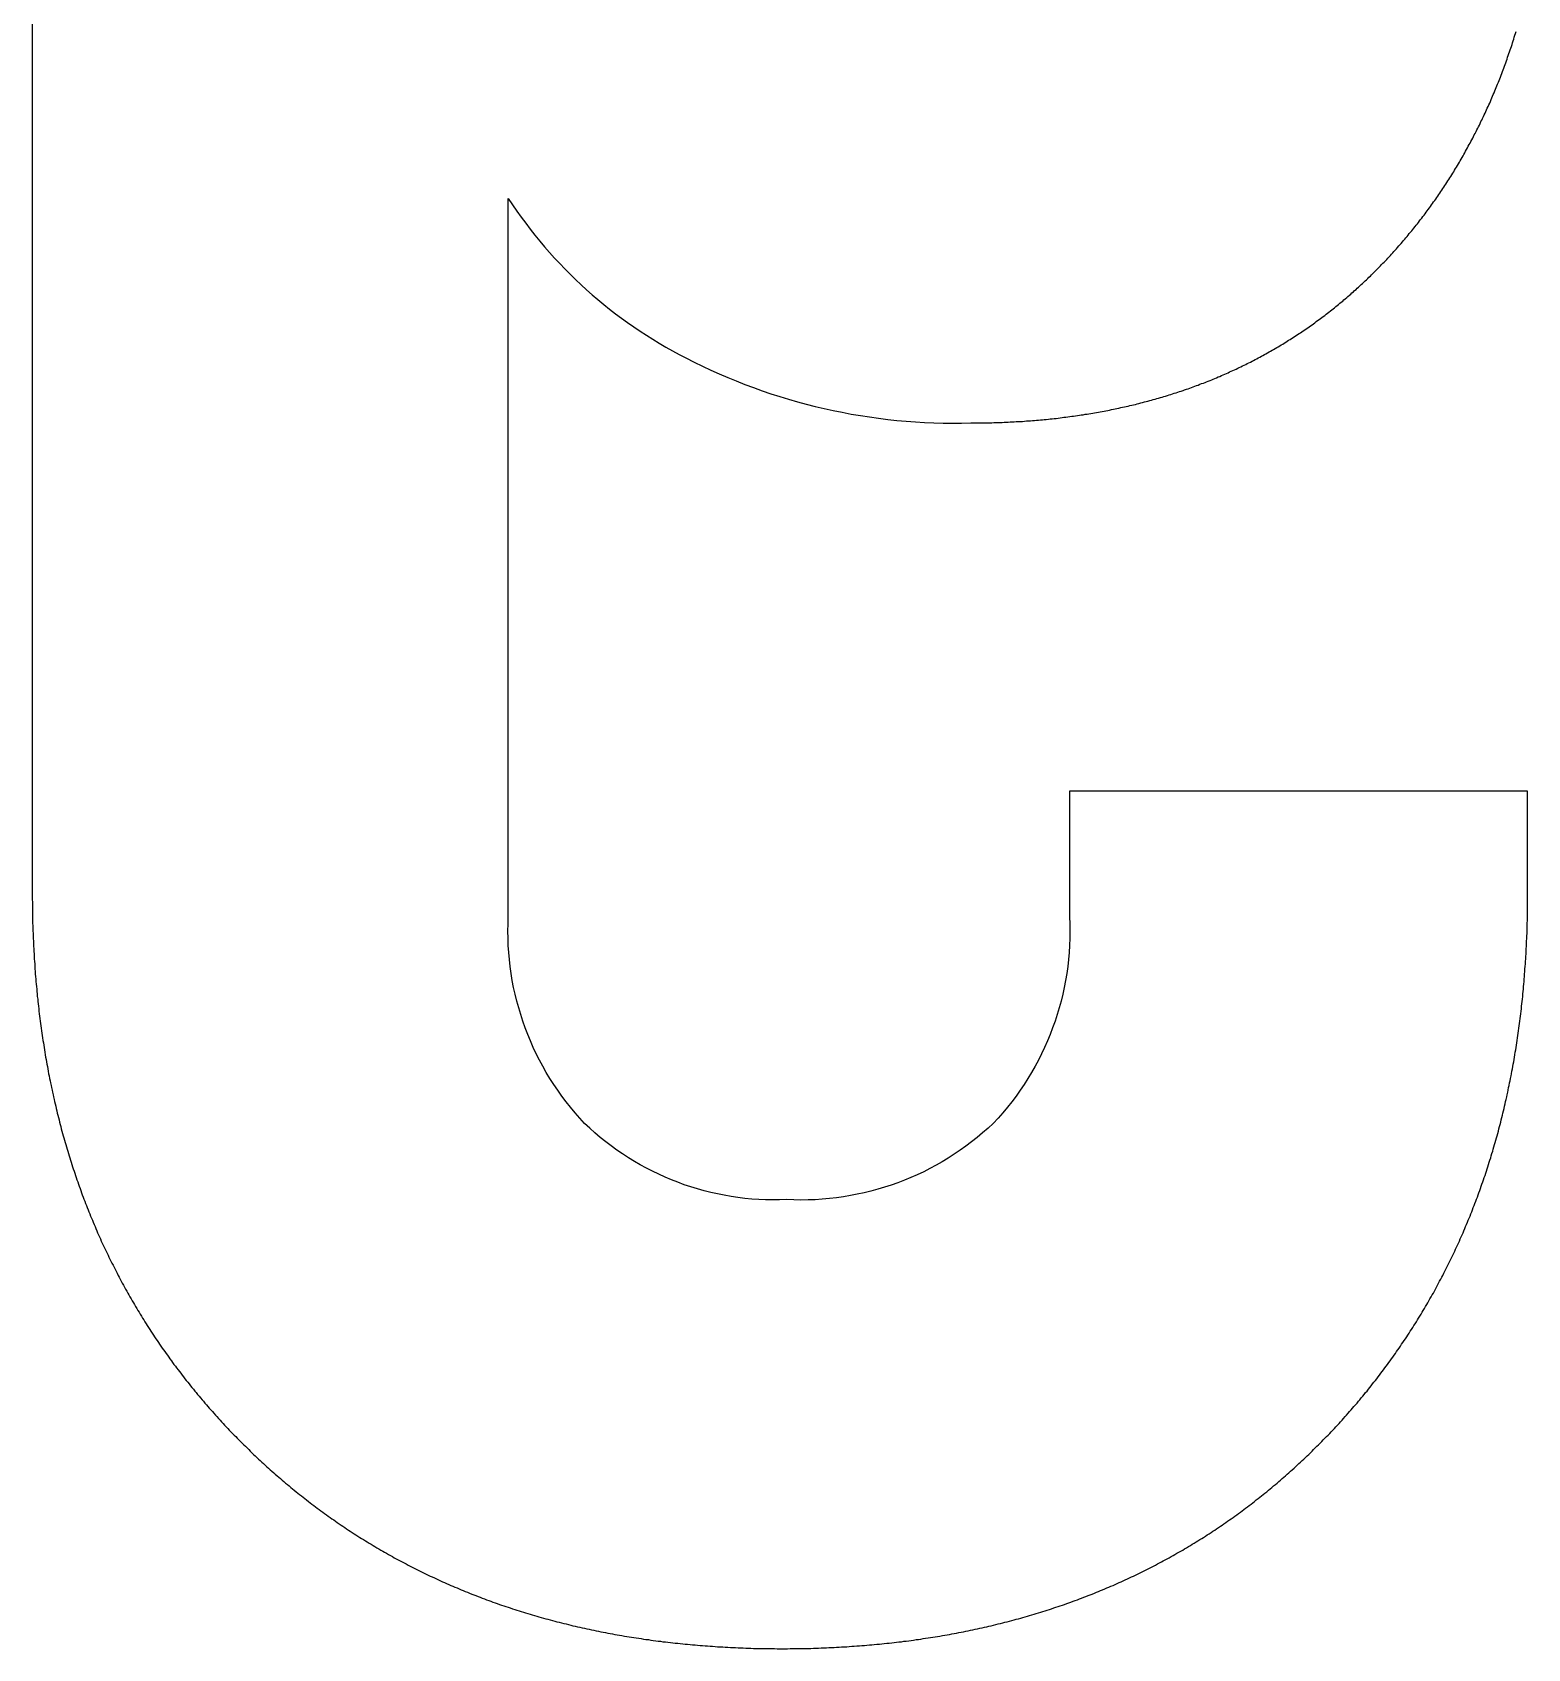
# Model space of a CAD drawing. Header units: millimetres. Extents: x -1211 to 233, y -1153 to 100.
# Drawn here: x -261.18 to -249.28, y -618.32 to -605.46 of the extents above; entities that cross this region are included whole.
import ezdxf

# ---------------------------------------------------------------- set-up
doc = ezdxf.new("R2010")
doc.units = ezdxf.units.MM
doc.layers.get('0').update_dxf_attribs({"lineweight": 25, "true_color": 0xffffff})

msp = doc.modelspace()

# ---------------------------------------------------------------- linework, layer by layer
at = {"color": 5, "true_color": 0x0000ff, "flags": 128}
msp.add_lwpolyline([(-261.176, -598.606), (-261.176, -612.321), (-261.176, -612.342), (-261.176, -612.362), (-261.175, -612.383), (-261.175, -612.404), (-261.175, -612.425), (-261.175, -612.446), (-261.174, -612.466), (-261.174, -612.487), (-261.174, -612.508), (-261.173, -612.528), (-261.173, -612.549), (-261.172, -612.57), (-261.171, -612.59), (-261.171, -612.611), (-261.17, -612.631), (-261.169, -612.651), (-261.168, -612.672), (-261.167, -612.692), (-261.167, -612.713), (-261.166, -612.733), (-261.165, -612.753), (-261.163, -612.774), (-261.162, -612.794), (-261.161, -612.814), (-261.16, -612.834), (-261.159, -612.854), (-261.157, -612.874), (-261.156, -612.894), (-261.155, -612.914), (-261.153, -612.934), (-261.152, -612.954), (-261.15, -612.974), (-261.148, -612.994), (-261.147, -613.014), (-261.145, -613.034), (-261.143, -613.054), (-261.141, -613.074), (-261.139, -613.093), (-261.137, -613.113), (-261.136, -613.133), (-261.133, -613.153), (-261.131, -613.172), (-261.129, -613.192), (-261.127, -613.211), (-261.125, -613.231), (-261.123, -613.25), (-261.12, -613.27), (-261.118, -613.289), (-261.115, -613.309), (-261.113, -613.328), (-261.11, -613.347), (-261.108, -613.367), (-261.105, -613.386), (-261.103, -613.405), (-261.1, -613.425), (-261.097, -613.444), (-261.094, -613.463), (-261.091, -613.482), (-261.088, -613.501), (-261.085, -613.52), (-261.082, -613.539), (-261.079, -613.558), (-261.076, -613.577), (-261.073, -613.596), (-261.07, -613.615), (-261.066, -613.634), (-261.063, -613.653), (-261.06, -613.672), (-261.056, -613.691), (-261.053, -613.709), (-261.049, -613.728), (-261.046, -613.747), (-261.042, -613.765), (-261.038, -613.784), (-261.035, -613.803), (-261.031, -613.821), (-261.027, -613.84), (-261.023, -613.858), (-261.019, -613.877), (-261.015, -613.895), (-261.011, -613.914), (-261.007, -613.932), (-261.003, -613.951), (-260.999, -613.969), (-260.995, -613.987), (-260.99, -614.005), (-260.986, -614.024), (-260.981, -614.042), (-260.977, -614.06), (-260.973, -614.078), (-260.968, -614.096), (-260.963, -614.114), (-260.959, -614.132), (-260.954, -614.15), (-260.949, -614.168), (-260.945, -614.186), (-260.94, -614.204), (-260.935, -614.222), (-260.93, -614.24), (-260.925, -614.258), (-260.92, -614.276), (-260.915, -614.294), (-260.91, -614.311), (-260.904, -614.329), (-260.899, -614.347), (-260.894, -614.364), (-260.889, -614.382), (-260.883, -614.4), (-260.878, -614.417), (-260.872, -614.435), (-260.867, -614.452), (-260.861, -614.47), (-260.856, -614.487), (-260.85, -614.504), (-260.844, -614.522), (-260.838, -614.539), (-260.832, -614.556), (-260.827, -614.574), (-260.821, -614.591), (-260.815, -614.608), (-260.809, -614.625), (-260.803, -614.642), (-260.796, -614.66), (-260.79, -614.677), (-260.784, -614.694), (-260.778, -614.711), (-260.771, -614.728), (-260.765, -614.745), (-260.758, -614.762), (-260.752, -614.779), (-260.745, -614.795), (-260.739, -614.812), (-260.732, -614.829), (-260.725, -614.846), (-260.719, -614.863), (-260.712, -614.879), (-260.705, -614.896), (-260.698, -614.913), (-260.691, -614.929), (-260.684, -614.946), (-260.677, -614.962), (-260.67, -614.979), (-260.663, -614.996), (-260.656, -615.012), (-260.649, -615.028), (-260.641, -615.045), (-260.634, -615.061), (-260.627, -615.078), (-260.619, -615.094), (-260.612, -615.11), (-260.604, -615.126), (-260.596, -615.143), (-260.589, -615.159), (-260.581, -615.175), (-260.573, -615.191), (-260.566, -615.207), (-260.558, -615.223), (-260.55, -615.239), (-260.542, -615.255), (-260.534, -615.271), (-260.526, -615.287), (-260.518, -615.303), (-260.51, -615.319), (-260.501, -615.335), (-260.493, -615.351), (-260.485, -615.366), (-260.476, -615.382), (-260.468, -615.398), (-260.46, -615.414), (-260.451, -615.429), (-260.443, -615.445), (-260.434, -615.46), (-260.425, -615.476), (-260.417, -615.492), (-260.408, -615.507), (-260.399, -615.523), (-260.39, -615.538), (-260.381, -615.553), (-260.372, -615.569), (-260.363, -615.584), (-260.354, -615.599), (-260.345, -615.615), (-260.336, -615.63), (-260.327, -615.645), (-260.318, -615.66), (-260.308, -615.676), (-260.299, -615.691), (-260.29, -615.706), (-260.28, -615.721), (-260.271, -615.736), (-260.261, -615.751), (-260.252, -615.766), (-260.242, -615.781), (-260.232, -615.796), (-260.222, -615.811), (-260.213, -615.826), (-260.203, -615.84), (-260.193, -615.855), (-260.183, -615.87), (-260.173, -615.885), (-260.163, -615.899), (-260.153, -615.914), (-260.143, -615.929), (-260.132, -615.943), (-260.122, -615.958), (-260.112, -615.972), (-260.101, -615.987), (-260.091, -616.001), (-260.081, -616.016), (-260.07, -616.03), (-260.06, -616.045), (-260.049, -616.059), (-260.038, -616.073), (-260.028, -616.088), (-260.017, -616.102), (-260.006, -616.116), (-259.995, -616.13), (-259.984, -616.144), (-259.973, -616.159), (-259.962, -616.173), (-259.951, -616.187), (-259.94, -616.201), (-259.929, -616.215), (-259.918, -616.229), (-259.907, -616.243), (-259.895, -616.257), (-259.884, -616.271), (-259.872, -616.284), (-259.861, -616.298), (-259.85, -616.312), (-259.838, -616.326), (-259.826, -616.34), (-259.815, -616.353), (-259.803, -616.367), (-259.791, -616.381), (-259.779, -616.394), (-259.768, -616.408), (-259.756, -616.421), (-259.744, -616.435), (-259.732, -616.448), (-259.72, -616.462), (-259.708, -616.475), (-259.695, -616.489), (-259.683, -616.502), (-259.671, -616.515), (-259.659, -616.529), (-259.646, -616.542), (-259.634, -616.555), (-259.621, -616.568), (-259.609, -616.582), (-259.596, -616.595), (-259.584, -616.608), (-259.571, -616.621), (-259.558, -616.634), (-259.546, -616.647), (-259.533, -616.66), (-259.52, -616.673), (-259.507, -616.686), (-259.494, -616.699), (-259.481, -616.711), (-259.468, -616.724), (-259.455, -616.737), (-259.442, -616.75), (-259.429, -616.762), (-259.416, -616.775), (-259.403, -616.787), (-259.39, -616.8), (-259.376, -616.812), (-259.363, -616.824), (-259.35, -616.837), (-259.337, -616.849), (-259.323, -616.861), (-259.31, -616.873), (-259.297, -616.885), (-259.283, -616.897), (-259.27, -616.909), (-259.256, -616.921), (-259.243, -616.933), (-259.229, -616.945), (-259.216, -616.957), (-259.202, -616.968), (-259.188, -616.98), (-259.175, -616.992), (-259.161, -617.003), (-259.147, -617.015), (-259.133, -617.026), (-259.12, -617.038), (-259.106, -617.049), (-259.092, -617.06), (-259.078, -617.072), (-259.064, -617.083), (-259.05, -617.094), (-259.036, -617.105), (-259.022, -617.116), (-259.008, -617.127), (-258.994, -617.138), (-258.98, -617.149), (-258.966, -617.16), (-258.952, -617.171), (-258.937, -617.182), (-258.923, -617.192), (-258.909, -617.203), (-258.895, -617.214), (-258.88, -617.224), (-258.866, -617.235), (-258.852, -617.245), (-258.837, -617.256), (-258.823, -617.266), (-258.808, -617.276), (-258.794, -617.287), (-258.779, -617.297), (-258.764, -617.307), (-258.75, -617.317), (-258.735, -617.327), (-258.72, -617.337), (-258.706, -617.347), (-258.691, -617.357), (-258.676, -617.367), (-258.661, -617.377), (-258.647, -617.386), (-258.632, -617.396), (-258.617, -617.406), (-258.602, -617.415), (-258.587, -617.425), (-258.572, -617.435), (-258.557, -617.444), (-258.542, -617.453), (-258.527, -617.463), (-258.512, -617.472), (-258.496, -617.481), (-258.481, -617.49), (-258.466, -617.5), (-258.451, -617.509), (-258.435, -617.518), (-258.42, -617.527), (-258.405, -617.536), (-258.389, -617.545), (-258.374, -617.553), (-258.359, -617.562), (-258.343, -617.571), (-258.328, -617.58), (-258.312, -617.588), (-258.297, -617.597), (-258.281, -617.605), (-258.265, -617.614), (-258.25, -617.622), (-258.234, -617.631), (-258.218, -617.639), (-258.202, -617.647), (-258.187, -617.656), (-258.171, -617.664), (-258.155, -617.672), (-258.139, -617.68), (-258.123, -617.688), (-258.107, -617.696), (-258.091, -617.704), (-258.075, -617.712), (-258.059, -617.72), (-258.043, -617.727), (-258.027, -617.735), (-258.011, -617.743), (-257.995, -617.75), (-257.978, -617.758), (-257.962, -617.766), (-257.946, -617.773), (-257.93, -617.78), (-257.913, -617.788), (-257.897, -617.795), (-257.881, -617.802), (-257.864, -617.81), (-257.848, -617.817), (-257.831, -617.824), (-257.815, -617.831), (-257.798, -617.838), (-257.782, -617.845), (-257.765, -617.852), (-257.748, -617.859), (-257.732, -617.866), (-257.715, -617.872), (-257.698, -617.879), (-257.681, -617.886), (-257.665, -617.892), (-257.648, -617.899), (-257.631, -617.905), (-257.614, -617.912), (-257.597, -617.918), (-257.58, -617.925), (-257.563, -617.931), (-257.546, -617.937), (-257.529, -617.943), (-257.512, -617.95), (-257.495, -617.956), (-257.478, -617.962), (-257.461, -617.968), (-257.443, -617.974), (-257.426, -617.98), (-257.409, -617.986), (-257.392, -617.991), (-257.374, -617.997), (-257.357, -618.003), (-257.339, -618.008), (-257.322, -618.014), (-257.305, -618.02), (-257.287, -618.025), (-257.27, -618.031), (-257.252, -618.036), (-257.234, -618.041), (-257.217, -618.047), (-257.199, -618.052), (-257.181, -618.057), (-257.164, -618.062), (-257.146, -618.067), (-257.128, -618.072), (-257.11, -618.077), (-257.092, -618.082), (-257.075, -618.087), (-257.057, -618.092), (-257.039, -618.097), (-257.021, -618.101), (-257.003, -618.106), (-256.985, -618.111), (-256.967, -618.115), (-256.949, -618.12), (-256.93, -618.124), (-256.912, -618.129), (-256.894, -618.133), (-256.876, -618.138), (-256.858, -618.142), (-256.839, -618.146), (-256.821, -618.15), (-256.803, -618.154), (-256.784, -618.158), (-256.766, -618.162), (-256.747, -618.166), (-256.729, -618.17), (-256.71, -618.174), (-256.692, -618.178), (-256.673, -618.182), (-256.655, -618.186), (-256.636, -618.189), (-256.617, -618.193), (-256.599, -618.196), (-256.58, -618.2), (-256.561, -618.203), (-256.542, -618.207), (-256.524, -618.21), (-256.505, -618.214), (-256.486, -618.217), (-256.467, -618.22), (-256.448, -618.223), (-256.429, -618.226), (-256.41, -618.229), (-256.391, -618.232), (-256.372, -618.235), (-256.353, -618.238), (-256.334, -618.241), (-256.314, -618.244), (-256.295, -618.247), (-256.276, -618.249), (-256.257, -618.252), (-256.237, -618.255), (-256.218, -618.257), (-256.199, -618.26), (-256.179, -618.262), (-256.16, -618.265), (-256.141, -618.267), (-256.121, -618.269), (-256.101, -618.272), (-256.082, -618.274), (-256.062, -618.276), (-256.043, -618.278), (-256.023, -618.28), (-256.003, -618.282), (-255.984, -618.284), (-255.964, -618.286), (-255.944, -618.288), (-255.924, -618.29), (-255.905, -618.291), (-255.885, -618.293), (-255.865, -618.295), (-255.845, -618.296), (-255.825, -618.298), (-255.805, -618.299), (-255.785, -618.301), (-255.765, -618.302), (-255.745, -618.304), (-255.725, -618.305), (-255.704, -618.306), (-255.684, -618.307), (-255.664, -618.308), (-255.644, -618.309), (-255.624, -618.311), (-255.603, -618.311), (-255.583, -618.312), (-255.563, -618.313), (-255.542, -618.314), (-255.522, -618.315), (-255.501, -618.316), (-255.481, -618.316), (-255.46, -618.317), (-255.44, -618.318), (-255.419, -618.318), (-255.398, -618.319), (-255.378, -618.319), (-255.357, -618.319), (-255.336, -618.32), (-255.316, -618.32), (-255.295, -618.32), (-255.274, -618.32), (-255.253, -618.321), (-255.232, -618.321), (-255.211, -618.321), (-255.19, -618.321), (-255.17, -618.321), (-255.149, -618.32), (-255.128, -618.32), (-255.107, -618.32), (-255.086, -618.32), (-255.066, -618.319), (-255.045, -618.319), (-255.024, -618.319), (-255.004, -618.318), (-254.983, -618.318), (-254.963, -618.317), (-254.942, -618.316), (-254.922, -618.316), (-254.901, -618.315), (-254.881, -618.314), (-254.86, -618.313), (-254.84, -618.312), (-254.82, -618.311), (-254.799, -618.311), (-254.779, -618.309), (-254.759, -618.308), (-254.739, -618.307), (-254.718, -618.306), (-254.698, -618.305), (-254.678, -618.304), (-254.658, -618.302), (-254.638, -618.301), (-254.618, -618.299), (-254.598, -618.298), (-254.578, -618.296), (-254.558, -618.295), (-254.538, -618.293), (-254.518, -618.291), (-254.499, -618.29), (-254.479, -618.288), (-254.459, -618.286), (-254.439, -618.284), (-254.42, -618.282), (-254.4, -618.28), (-254.38, -618.278), (-254.361, -618.276), (-254.341, -618.274), (-254.322, -618.272), (-254.302, -618.269), (-254.283, -618.267), (-254.263, -618.265), (-254.244, -618.262), (-254.225, -618.26), (-254.205, -618.257), (-254.186, -618.255), (-254.167, -618.252), (-254.147, -618.249), (-254.128, -618.247), (-254.109, -618.244), (-254.09, -618.241), (-254.071, -618.238), (-254.052, -618.235), (-254.033, -618.232), (-254.014, -618.229), (-253.995, -618.226), (-253.976, -618.223), (-253.957, -618.22), (-253.938, -618.217), (-253.919, -618.214), (-253.9, -618.21), (-253.881, -618.207), (-253.863, -618.203), (-253.844, -618.2), (-253.825, -618.196), (-253.807, -618.193), (-253.788, -618.189), (-253.769, -618.186), (-253.751, -618.182), (-253.732, -618.178), (-253.714, -618.174), (-253.695, -618.17), (-253.677, -618.166), (-253.658, -618.162), (-253.64, -618.158), (-253.622, -618.154), (-253.603, -618.15), (-253.585, -618.146), (-253.567, -618.142), (-253.549, -618.138), (-253.531, -618.133), (-253.512, -618.129), (-253.494, -618.124), (-253.476, -618.12), (-253.458, -618.115), (-253.44, -618.111), (-253.422, -618.106), (-253.404, -618.101), (-253.386, -618.097), (-253.368, -618.092), (-253.351, -618.087), (-253.333, -618.082), (-253.315, -618.077), (-253.297, -618.072), (-253.279, -618.067), (-253.262, -618.062), (-253.244, -618.057), (-253.226, -618.052), (-253.209, -618.047), (-253.191, -618.041), (-253.174, -618.036), (-253.156, -618.031), (-253.139, -618.025), (-253.121, -618.02), (-253.104, -618.014), (-253.087, -618.008), (-253.069, -618.003), (-253.052, -617.997), (-253.035, -617.991), (-253.017, -617.986), (-253, -617.98), (-252.983, -617.974), (-252.966, -617.968), (-252.949, -617.962), (-252.932, -617.956), (-252.915, -617.95), (-252.898, -617.943), (-252.881, -617.937), (-252.864, -617.931), (-252.847, -617.925), (-252.83, -617.918), (-252.813, -617.912), (-252.796, -617.905), (-252.779, -617.899), (-252.763, -617.892), (-252.746, -617.886), (-252.729, -617.879), (-252.713, -617.872), (-252.696, -617.866), (-252.679, -617.859), (-252.663, -617.852), (-252.646, -617.845), (-252.63, -617.838), (-252.613, -617.831), (-252.597, -617.824), (-252.58, -617.817), (-252.564, -617.81), (-252.548, -617.802), (-252.531, -617.795), (-252.515, -617.788), (-252.499, -617.78), (-252.483, -617.773), (-252.466, -617.766), (-252.45, -617.758), (-252.434, -617.75), (-252.418, -617.743), (-252.402, -617.735), (-252.386, -617.727), (-252.37, -617.72), (-252.354, -617.712), (-252.338, -617.704), (-252.322, -617.696), (-252.306, -617.688), (-252.29, -617.68), (-252.275, -617.672), (-252.259, -617.664), (-252.243, -617.656), (-252.227, -617.647), (-252.212, -617.639), (-252.196, -617.631), (-252.181, -617.622), (-252.165, -617.614), (-252.149, -617.605), (-252.134, -617.597), (-252.118, -617.588), (-252.103, -617.58), (-252.088, -617.571), (-252.072, -617.562), (-252.057, -617.553), (-252.042, -617.545), (-252.026, -617.536), (-252.011, -617.527), (-251.996, -617.518), (-251.981, -617.509), (-251.965, -617.5), (-251.95, -617.49), (-251.935, -617.481), (-251.92, -617.472), (-251.905, -617.463), (-251.89, -617.453), (-251.875, -617.444), (-251.86, -617.435), (-251.845, -617.425), (-251.831, -617.415), (-251.816, -617.406), (-251.801, -617.396), (-251.786, -617.386), (-251.771, -617.377), (-251.757, -617.367), (-251.742, -617.357), (-251.727, -617.347), (-251.713, -617.337), (-251.698, -617.327), (-251.684, -617.317), (-251.669, -617.307), (-251.655, -617.297), (-251.64, -617.287), (-251.626, -617.276), (-251.611, -617.266), (-251.597, -617.256), (-251.583, -617.245), (-251.568, -617.235), (-251.554, -617.224), (-251.54, -617.214), (-251.526, -617.203), (-251.512, -617.192), (-251.497, -617.182), (-251.483, -617.171), (-251.469, -617.16), (-251.455, -617.149), (-251.441, -617.138), (-251.427, -617.127), (-251.413, -617.116), (-251.399, -617.105), (-251.386, -617.094), (-251.372, -617.083), (-251.358, -617.072), (-251.344, -617.06), (-251.33, -617.049), (-251.317, -617.038), (-251.303, -617.026), (-251.289, -617.015), (-251.276, -617.003), (-251.262, -616.992), (-251.249, -616.98), (-251.235, -616.968), (-251.222, -616.957), (-251.208, -616.945), (-251.195, -616.933), (-251.181, -616.921), (-251.168, -616.909), (-251.155, -616.897), (-251.141, -616.885), (-251.128, -616.873), (-251.115, -616.861), (-251.102, -616.849), (-251.089, -616.837), (-251.076, -616.824), (-251.062, -616.812), (-251.049, -616.8), (-251.036, -616.787), (-251.023, -616.775), (-251.01, -616.762), (-250.997, -616.75), (-250.985, -616.737), (-250.972, -616.724), (-250.959, -616.711), (-250.946, -616.699), (-250.933, -616.686), (-250.92, -616.673), (-250.908, -616.66), (-250.895, -616.647), (-250.882, -616.634), (-250.87, -616.621), (-250.857, -616.608), (-250.845, -616.595), (-250.832, -616.582), (-250.82, -616.568), (-250.808, -616.555), (-250.796, -616.542), (-250.783, -616.529), (-250.771, -616.515), (-250.759, -616.502), (-250.747, -616.489), (-250.735, -616.475), (-250.723, -616.462), (-250.711, -616.448), (-250.699, -616.435), (-250.687, -616.421), (-250.676, -616.408), (-250.664, -616.394), (-250.652, -616.381), (-250.64, -616.367), (-250.629, -616.353), (-250.617, -616.34), (-250.606, -616.326), (-250.594, -616.312), (-250.583, -616.298), (-250.572, -616.284), (-250.56, -616.271), (-250.549, -616.257), (-250.538, -616.243), (-250.527, -616.229), (-250.516, -616.215), (-250.505, -616.201), (-250.494, -616.187), (-250.483, -616.173), (-250.472, -616.159), (-250.461, -616.144), (-250.45, -616.13), (-250.44, -616.116), (-250.429, -616.102), (-250.418, -616.088), (-250.408, -616.073), (-250.397, -616.059), (-250.387, -616.045), (-250.376, -616.03), (-250.366, -616.016), (-250.356, -616.001), (-250.345, -615.987), (-250.335, -615.972), (-250.325, -615.958), (-250.315, -615.943), (-250.305, -615.929), (-250.295, -615.914), (-250.285, -615.899), (-250.275, -615.885), (-250.265, -615.87), (-250.255, -615.855), (-250.245, -615.84), (-250.235, -615.826), (-250.226, -615.811), (-250.216, -615.796), (-250.206, -615.781), (-250.197, -615.766), (-250.187, -615.751), (-250.178, -615.736), (-250.168, -615.721), (-250.159, -615.706), (-250.15, -615.691), (-250.141, -615.676), (-250.131, -615.66), (-250.122, -615.645), (-250.113, -615.63), (-250.104, -615.615), (-250.095, -615.599), (-250.086, -615.584), (-250.077, -615.569), (-250.068, -615.553), (-250.06, -615.538), (-250.051, -615.523), (-250.042, -615.507), (-250.033, -615.492), (-250.025, -615.476), (-250.016, -615.46), (-250.008, -615.445), (-249.999, -615.429), (-249.991, -615.414), (-249.983, -615.398), (-249.974, -615.382), (-249.966, -615.366), (-249.958, -615.351), (-249.95, -615.335), (-249.942, -615.319), (-249.933, -615.303), (-249.925, -615.287), (-249.918, -615.271), (-249.91, -615.255), (-249.902, -615.239), (-249.894, -615.223), (-249.886, -615.207), (-249.878, -615.191), (-249.871, -615.175), (-249.863, -615.159), (-249.856, -615.143), (-249.848, -615.126), (-249.841, -615.11), (-249.833, -615.094), (-249.826, -615.078), (-249.819, -615.061), (-249.811, -615.045), (-249.804, -615.028), (-249.797, -615.012), (-249.79, -614.996), (-249.783, -614.979), (-249.776, -614.962), (-249.769, -614.946), (-249.762, -614.929), (-249.755, -614.913), (-249.748, -614.896), (-249.741, -614.879), (-249.735, -614.863), (-249.728, -614.846), (-249.721, -614.829), (-249.715, -614.812), (-249.708, -614.795), (-249.702, -614.779), (-249.695, -614.762), (-249.689, -614.745), (-249.683, -614.728), (-249.676, -614.711), (-249.67, -614.694), (-249.664, -614.677), (-249.658, -614.66), (-249.652, -614.642), (-249.646, -614.625), (-249.64, -614.608), (-249.634, -614.591), (-249.628, -614.574), (-249.622, -614.556), (-249.616, -614.539), (-249.611, -614.522), (-249.605, -614.504), (-249.599, -614.487), (-249.594, -614.47), (-249.588, -614.452), (-249.583, -614.435), (-249.577, -614.417), (-249.572, -614.4), (-249.567, -614.382), (-249.561, -614.364), (-249.556, -614.347), (-249.551, -614.329), (-249.546, -614.311), (-249.541, -614.294), (-249.536, -614.276), (-249.531, -614.258), (-249.526, -614.24), (-249.521, -614.222), (-249.516, -614.204), (-249.511, -614.186), (-249.507, -614.168), (-249.502, -614.15), (-249.497, -614.132), (-249.493, -614.114), (-249.488, -614.096), (-249.484, -614.078), (-249.479, -614.06), (-249.475, -614.042), (-249.47, -614.024), (-249.466, -614.005), (-249.462, -613.987), (-249.458, -613.969), (-249.454, -613.951), (-249.449, -613.932), (-249.445, -613.914), (-249.441, -613.895), (-249.438, -613.877), (-249.434, -613.858), (-249.43, -613.84), (-249.426, -613.821), (-249.422, -613.803), (-249.419, -613.784), (-249.415, -613.765), (-249.411, -613.747), (-249.408, -613.728), (-249.404, -613.709), (-249.401, -613.691), (-249.397, -613.672), (-249.394, -613.653), (-249.391, -613.634), (-249.388, -613.615), (-249.384, -613.596), (-249.381, -613.577), (-249.378, -613.558), (-249.375, -613.539), (-249.372, -613.52), (-249.369, -613.501), (-249.366, -613.482), (-249.363, -613.463), (-249.361, -613.444), (-249.358, -613.425), (-249.355, -613.405), (-249.352, -613.386), (-249.35, -613.367), (-249.347, -613.347), (-249.345, -613.328), (-249.342, -613.309), (-249.34, -613.289), (-249.338, -613.27), (-249.335, -613.25), (-249.333, -613.231), (-249.331, -613.211), (-249.329, -613.192), (-249.327, -613.172), (-249.324, -613.153), (-249.322, -613.133), (-249.32, -613.113), (-249.319, -613.093), (-249.317, -613.074), (-249.315, -613.054), (-249.313, -613.034), (-249.311, -613.014), (-249.31, -612.994), (-249.308, -612.974), (-249.307, -612.954), (-249.305, -612.934), (-249.304, -612.914), (-249.302, -612.894), (-249.301, -612.874), (-249.3, -612.854), (-249.298, -612.834), (-249.297, -612.814), (-249.296, -612.794), (-249.295, -612.774), (-249.294, -612.753), (-249.293, -612.733), (-249.292, -612.713), (-249.291, -612.692), (-249.29, -612.672), (-249.289, -612.651), (-249.288, -612.631), (-249.288, -612.611), (-249.287, -612.59), (-249.286, -612.57), (-249.286, -612.549), (-249.285, -612.528), (-249.285, -612.508), (-249.284, -612.487), (-249.284, -612.466), (-249.284, -612.446), (-249.283, -612.425), (-249.283, -612.404), (-249.283, -612.383), (-249.283, -612.362), (-249.283, -612.342), (-249.283, -612.321), (-249.283, -611.499), (-252.926, -611.499), (-252.926, -612.499, -0.205579), (-253.533, -614.142, -0.205579), (-255.176, -614.749, -0.206096), (-256.783, -614.142, -0.205579), (-257.39, -612.499), (-257.39, -606.785, 0.130843), (-255.979, -608.053, 0.12682), (-253.711, -608.571), (-253.695, -608.571), (-253.678, -608.571), (-253.661, -608.57), (-253.645, -608.57), (-253.628, -608.57), (-253.611, -608.57), (-253.595, -608.57), (-253.578, -608.569), (-253.562, -608.569), (-253.545, -608.569), (-253.529, -608.568), (-253.512, -608.568), (-253.496, -608.567), (-253.48, -608.567), (-253.463, -608.566), (-253.447, -608.565), (-253.431, -608.565), (-253.414, -608.564), (-253.398, -608.563), (-253.382, -608.562), (-253.366, -608.561), (-253.35, -608.56), (-253.334, -608.56), (-253.318, -608.559), (-253.301, -608.558), (-253.285, -608.556), (-253.269, -608.555), (-253.253, -608.554), (-253.238, -608.553), (-253.222, -608.552), (-253.206, -608.55), (-253.19, -608.549), (-253.174, -608.548), (-253.158, -608.546), (-253.142, -608.545), (-253.127, -608.543), (-253.111, -608.542), (-253.095, -608.54), (-253.08, -608.539), (-253.064, -608.537), (-253.048, -608.535), (-253.033, -608.534), (-253.017, -608.532), (-253.002, -608.53), (-252.986, -608.528), (-252.971, -608.526), (-252.955, -608.524), (-252.94, -608.522), (-252.924, -608.52), (-252.909, -608.518), (-252.894, -608.516), (-252.878, -608.514), (-252.863, -608.512), (-252.848, -608.509), (-252.833, -608.507), (-252.817, -608.505), (-252.802, -608.502), (-252.787, -608.5), (-252.772, -608.498), (-252.757, -608.495), (-252.742, -608.493), (-252.727, -608.49), (-252.712, -608.487), (-252.697, -608.485), (-252.682, -608.482), (-252.667, -608.479), (-252.652, -608.476), (-252.637, -608.474), (-252.622, -608.471), (-252.608, -608.468), (-252.593, -608.465), (-252.578, -608.462), (-252.563, -608.459), (-252.549, -608.456), (-252.534, -608.453), (-252.519, -608.449), (-252.505, -608.446), (-252.49, -608.443), (-252.476, -608.44), (-252.461, -608.436), (-252.446, -608.433), (-252.432, -608.43), (-252.418, -608.426), (-252.403, -608.423), (-252.389, -608.419), (-252.374, -608.415), (-252.36, -608.412), (-252.346, -608.408), (-252.331, -608.404), (-252.317, -608.401), (-252.303, -608.397), (-252.289, -608.393), (-252.275, -608.389), (-252.26, -608.385), (-252.246, -608.381), (-252.232, -608.377), (-252.218, -608.373), (-252.204, -608.369), (-252.19, -608.365), (-252.176, -608.361), (-252.162, -608.357), (-252.148, -608.352), (-252.134, -608.348), (-252.121, -608.344), (-252.107, -608.339), (-252.093, -608.335), (-252.079, -608.33), (-252.065, -608.326), (-252.052, -608.321), (-252.038, -608.317), (-252.024, -608.312), (-252.011, -608.307), (-251.997, -608.303), (-251.983, -608.298), (-251.97, -608.293), (-251.956, -608.288), (-251.943, -608.283), (-251.929, -608.279), (-251.916, -608.274), (-251.903, -608.269), (-251.889, -608.263), (-251.876, -608.258), (-251.862, -608.253), (-251.849, -608.248), (-251.836, -608.243), (-251.823, -608.238), (-251.809, -608.232), (-251.796, -608.227), (-251.783, -608.222), (-251.77, -608.216), (-251.757, -608.211), (-251.744, -608.205), (-251.731, -608.2), (-251.718, -608.194), (-251.705, -608.188), (-251.692, -608.183), (-251.679, -608.177), (-251.666, -608.171), (-251.653, -608.165), (-251.64, -608.159), (-251.627, -608.154), (-251.614, -608.148), (-251.602, -608.142), (-251.589, -608.136), (-251.576, -608.13), (-251.563, -608.123), (-251.551, -608.117), (-251.538, -608.111), (-251.525, -608.105), (-251.513, -608.099), (-251.5, -608.092), (-251.488, -608.086), (-251.475, -608.08), (-251.463, -608.073), (-251.45, -608.067), (-251.438, -608.06), (-251.426, -608.053), (-251.413, -608.047), (-251.401, -608.04), (-251.389, -608.034), (-251.376, -608.027), (-251.364, -608.02), (-251.352, -608.013), (-251.34, -608.006), (-251.327, -607.999), (-251.315, -607.992), (-251.303, -607.986), (-251.291, -607.978), (-251.279, -607.971), (-251.267, -607.964), (-251.255, -607.957), (-251.243, -607.95), (-251.231, -607.943), (-251.219, -607.935), (-251.207, -607.928), (-251.195, -607.921), (-251.184, -607.913), (-251.172, -607.906), (-251.16, -607.898), (-251.148, -607.891), (-251.136, -607.883), (-251.125, -607.876), (-251.113, -607.868), (-251.101, -607.86), (-251.09, -607.853), (-251.078, -607.845), (-251.067, -607.837), (-251.055, -607.829), (-251.044, -607.821), (-251.032, -607.813), (-251.021, -607.805), (-251.009, -607.797), (-250.998, -607.789), (-250.987, -607.781), (-250.975, -607.773), (-250.964, -607.765), (-250.953, -607.756), (-250.941, -607.748), (-250.93, -607.74), (-250.919, -607.731), (-250.908, -607.723), (-250.897, -607.715), (-250.886, -607.706), (-250.874, -607.698), (-250.863, -607.689), (-250.852, -607.68), (-250.841, -607.672), (-250.83, -607.663), (-250.819, -607.654), (-250.809, -607.645), (-250.798, -607.637), (-250.787, -607.628), (-250.776, -607.619), (-250.765, -607.61), (-250.754, -607.601), (-250.744, -607.592), (-250.733, -607.583), (-250.722, -607.574), (-250.712, -607.564), (-250.701, -607.555), (-250.69, -607.546), (-250.68, -607.537), (-250.669, -607.527), (-250.659, -607.518), (-250.648, -607.508), (-250.638, -607.499), (-250.627, -607.49), (-250.617, -607.48), (-250.606, -607.47), (-250.596, -607.461), (-250.586, -607.451), (-250.575, -607.441), (-250.565, -607.432), (-250.555, -607.422), (-250.545, -607.412), (-250.534, -607.402), (-250.524, -607.392), (-250.514, -607.382), (-250.504, -607.372), (-250.494, -607.362), (-250.484, -607.352), (-250.474, -607.342), (-250.464, -607.332), (-250.454, -607.322), (-250.444, -607.311), (-250.434, -607.301), (-250.424, -607.291), (-250.414, -607.28), (-250.404, -607.27), (-250.395, -607.259), (-250.385, -607.249), (-250.375, -607.238), (-250.365, -607.228), (-250.356, -607.217), (-250.346, -607.206), (-250.336, -607.196), (-250.327, -607.185), (-250.317, -607.174), (-250.308, -607.163), (-250.298, -607.152), (-250.289, -607.142), (-250.279, -607.131), (-250.27, -607.12), (-250.261, -607.109), (-250.251, -607.098), (-250.242, -607.087), (-250.233, -607.076), (-250.224, -607.065), (-250.214, -607.053), (-250.205, -607.042), (-250.196, -607.031), (-250.187, -607.02), (-250.178, -607.009), (-250.169, -606.997), (-250.16, -606.986), (-250.151, -606.975), (-250.142, -606.963), (-250.134, -606.952), (-250.125, -606.941), (-250.116, -606.929), (-250.107, -606.918), (-250.099, -606.906), (-250.09, -606.895), (-250.082, -606.883), (-250.073, -606.872), (-250.064, -606.86), (-250.056, -606.848), (-250.048, -606.837), (-250.039, -606.825), (-250.031, -606.813), (-250.022, -606.801), (-250.014, -606.79), (-250.006, -606.778), (-249.998, -606.766), (-249.99, -606.754), (-249.981, -606.742), (-249.973, -606.73), (-249.965, -606.718), (-249.957, -606.706), (-249.949, -606.694), (-249.941, -606.682), (-249.933, -606.67), (-249.925, -606.658), (-249.918, -606.645), (-249.91, -606.633), (-249.902, -606.621), (-249.894, -606.609), (-249.887, -606.597), (-249.879, -606.584), (-249.871, -606.572), (-249.864, -606.559), (-249.856, -606.547), (-249.849, -606.535), (-249.841, -606.522), (-249.834, -606.51), (-249.826, -606.497), (-249.819, -606.485), (-249.812, -606.472), (-249.805, -606.459), (-249.797, -606.447), (-249.79, -606.434), (-249.783, -606.421), (-249.776, -606.409), (-249.769, -606.396), (-249.762, -606.383), (-249.755, -606.37), (-249.748, -606.357), (-249.741, -606.345), (-249.734, -606.332), (-249.727, -606.319), (-249.72, -606.306), (-249.713, -606.293), (-249.707, -606.28), (-249.7, -606.267), (-249.693, -606.253), (-249.687, -606.24), (-249.68, -606.227), (-249.673, -606.214), (-249.667, -606.201), (-249.66, -606.188), (-249.654, -606.174), (-249.648, -606.161), (-249.641, -606.148), (-249.635, -606.134), (-249.629, -606.121), (-249.622, -606.107), (-249.616, -606.094), (-249.61, -606.081), (-249.604, -606.067), (-249.598, -606.053), (-249.592, -606.04), (-249.585, -606.026), (-249.579, -606.013), (-249.574, -605.999), (-249.568, -605.985), (-249.562, -605.972), (-249.556, -605.958), (-249.55, -605.944), (-249.544, -605.93), (-249.539, -605.916), (-249.533, -605.902), (-249.527, -605.889), (-249.522, -605.875), (-249.516, -605.861), (-249.51, -605.847), (-249.505, -605.833), (-249.499, -605.819), (-249.494, -605.805), (-249.489, -605.79), (-249.483, -605.776), (-249.478, -605.762), (-249.473, -605.748), (-249.467, -605.734), (-249.462, -605.719), (-249.457, -605.705), (-249.452, -605.691), (-249.447, -605.676), (-249.442, -605.662), (-249.437, -605.648), (-249.432, -605.633), (-249.427, -605.619), (-249.422, -605.604), (-249.417, -605.59), (-249.412, -605.575), (-249.407, -605.561), (-249.403, -605.546), (-249.398, -605.531), (-249.393, -605.517), (-249.389, -605.502), (-249.384, -605.487), (-249.379, -605.472), (-249.375, -605.458)], format="xyb", dxfattribs=at)

doc.saveas('drawing.dxf')
